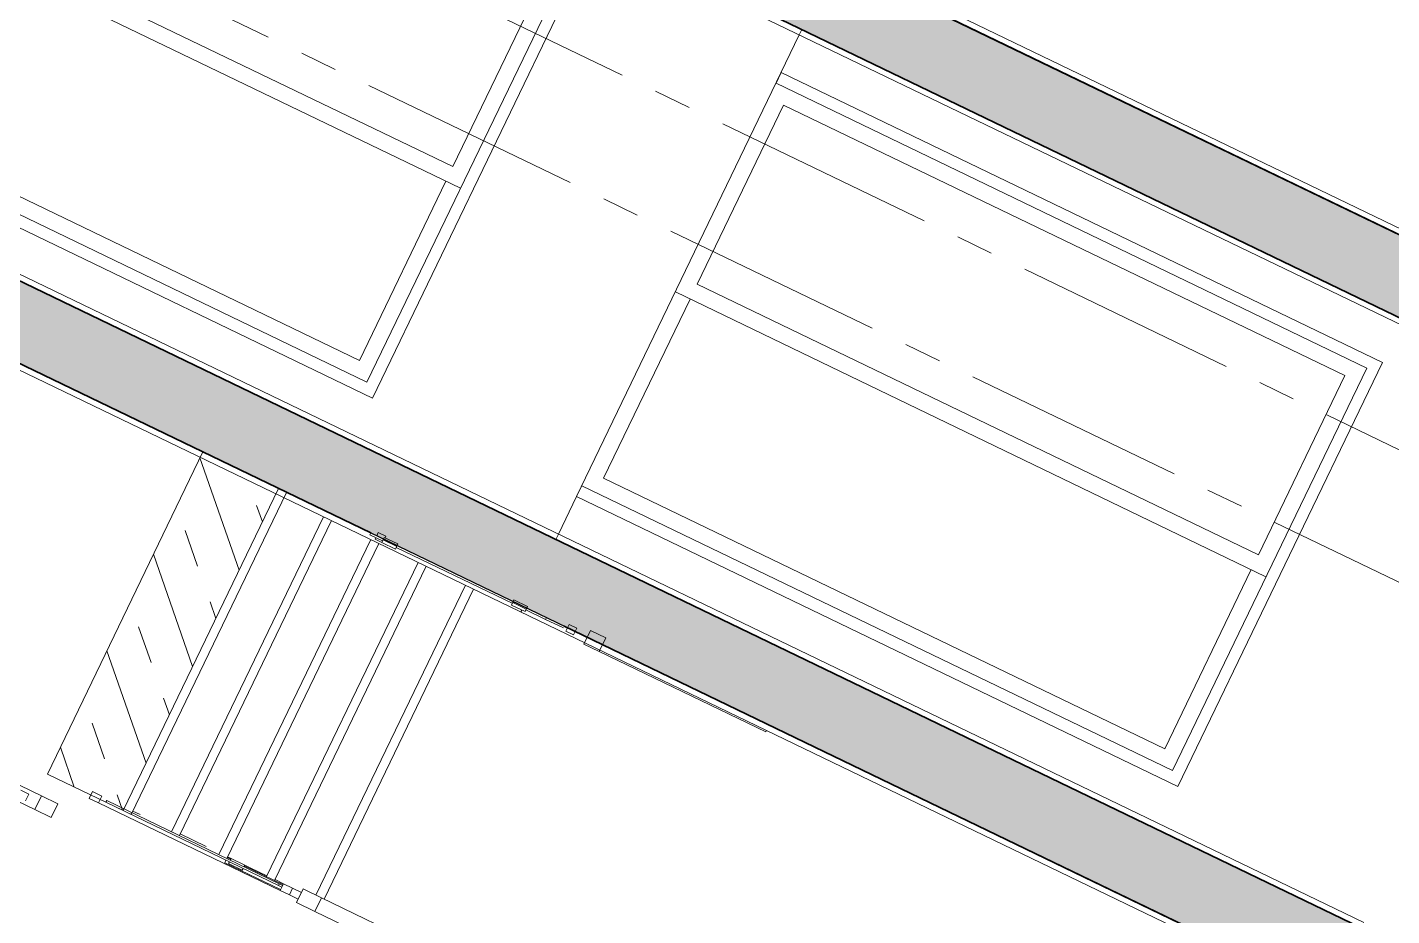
# Model space of a CAD drawing. Header units: millimetres. Extents: x 1373 to 40779, y 1939 to 6439.
# Drawn here: x 4862.5 to 4977, y 4574.2 to 4648.7 of the extents above; entities that cross this region are included whole.
import ezdxf

# ---------------------------------------------------------------- set-up
doc = ezdxf.new("R2010")
doc.units = ezdxf.units.MM
doc.linetypes.add('IMPORT-CENTER2', pattern=[112.5, 75, -12.5, 12.5, -12.5])
for name, color, linetype, lineweight in [('A-DETL', 6, 'Continuous', 30), ('A-DETL-GENF', 92, 'Continuous', 18), ('A-DOOR', 31, 'Continuous', 18), ('A-DOOR-FRAM', 31, 'Continuous', 18), ('A-FLOR-HRAL', 11, 'Continuous', 18), ('A-WALL', 20, 'Continuous', 9), ('A-WALL-FNSH', 113, 'Continuous', 18), ('HESAPLAMALAR', 2, 'Continuous', 30), ('S-GRID', 252, 'IMPORT-CENTER2', 5), ('S-STRS', 31, 'Continuous', 18)]:
    doc.layers.add(name, color=color, linetype=linetype, lineweight=lineweight)

# ---------------------------------------------------------------- blocks, each defined once
blk = doc.blocks.new('Sliding Door - 2 Panel _AUS_ - ASANSÖR-2002816-Schnitt 1')
at = {"layer": 'A-DOOR-FRAM'}
for p, q in [((-959.29, 254), (-1117.29, 254)), ((-1117.29, 254), (-1117.29, 30)), ((-959.29, 30), (-959.29, 254)), ((-1113.29, 30), (-1113.29, 250)), ((-1113.29, 250), (-963.29, 250)), ((-1035.54, 30), (-1035.54, 250)), ((-963.29, 250), (-963.29, 30)), ((-1107.79, 35.5), (-1107.79, 244.5)), ((-1107.79, 244.5), (-1041.04, 244.5)), ((-1041.04, 244.5), (-1041.04, 35.5)), ((-1035.54, 244.5), (-968.79, 244.5)), ((-968.79, 244.5), (-968.79, 35.5)), ((-1041.04, 35.5), (-1107.79, 35.5)), ((-968.79, 35.5), (-1035.54, 35.5)), ((-1117.29, 30), (-1113.29, 30)), ((-963.29, 30), (-959.29, 30))]:
    blk.add_line(p, q, dxfattribs=at)
blk = doc.blocks.new('A$C30a75ea0')
at = {"layer": 'A-DETL-GENF'}
h = blk.add_hatch(dxfattribs=at)
h.set_pattern_fill('ANSI33', color=153, style=0)
h.set_pattern_definition([(45, (-27770.17, 3654.365), (-4.490128, 4.490128), []), (45, (-27765.68, 3654.365), (-4.490128, 4.490128), [3.175, -1.5875])])
h.paths.add_polyline_path([(1940.75, 535.19), (1940.75, 2323.19), (2190.75, 2323.19), (2190.75, 2285.19), (2215.75, 2285.19), (2215.75, 2323.19), (2791.04, 2323.19), (2791.04, 2285.19), (2816.04, 2285.19), (2816.04, 2323.19), (2997.07, 2323.19), (2997.07, 2335.19), (2190.75, 2335.19), (1940.75, 2335.19), (1940.75, 2500.19), (1700.75, 2500.19), (1700.75, 2335.19), (601.03, 2335.19), (601.03, 2323.19), (731.03, 2323.19), (731.03, 2285.19), (756.03, 2285.19), (756.03, 2323.19), (1245.75, 2323.19), (1245.75, 2285.19), (1270.75, 2285.19), (1270.75, 2323.19), (1700.75, 2323.19), (1700.75, 2035.19), (630.76, 2035.19), (630.76, 2023.19), (731.03, 2023.19), (731.03, 1985.19), (756.03, 1985.19), (756.03, 2023.19), (1245.75, 2023.19), (1245.75, 1985.19), (1270.75, 1985.19), (1270.75, 2023.19), (1700.75, 2023.19), (1700.75, 1735.19), (630.76, 1735.19), (630.76, 1723.19), (731.03, 1723.19), (731.03, 1685.19), (756.03, 1685.19), (756.03, 1723.19), (1245.75, 1723.19), (1245.75, 1685.19), (1270.75, 1685.19), (1270.75, 1723.19), (1700.75, 1723.19), (1700.75, 1435.19), (630.76, 1435.19), (630.76, 1423.19), (731.03, 1423.19), (731.03, 1385.19), (756.03, 1385.19), (756.03, 1423.19), (1245.75, 1423.19), (1245.75, 1385.19), (1270.75, 1385.19), (1270.75, 1423.19), (1700.75, 1423.19), (1700.75, 1135.19), (630.76, 1135.19), (630.76, 1123.19), (731.03, 1123.19), (731.03, 1085.19), (756.03, 1085.19), (756.03, 1123.19), (1245.75, 1123.19), (1245.75, 1085.19), (1270.75, 1085.19), (1270.75, 1123.19), (1700.75, 1123.19), (1700.75, 835.19), (731.03, 835.19), (731.03, 805.19), (430.71, 805.19), (430.72, 535.19), (430.72, 505.19), (731.03, 505.19), (731.03, 475.19), (1700.75, 475.19), (1700.75, 345.19), (1940.75, 345.19), (1940.75, 475.19), (2816.04, 475.19), (2866.04, 475.19), (2866.04, 535.19), (2816.04, 535.19), (2816.04, 835.19), (2791.9, 835.19), (2190.75, 835.19), (2190.75, 785.19), (2215.75, 785.19), (2215.75, 823.19), (2791.9, 823.19), (2791.9, 535.19)])
h.paths.add_polyline_path([(1915.75, 385.19), (1725.75, 385.19), (1725.75, 535.19), (1725.75, 2485.19), (1915.75, 2485.19), (1915.75, 2035.19), (1915.75, 535.19)], flags=16)
h.paths.add_polyline_path([(1700.75, 535.19), (455.71, 535.19), (455.71, 790.56), (731.03, 790.56), (756.03, 789.56), (756.03, 823.19), (1245.75, 823.19), (1245.75, 785.19), (1270.75, 785.19), (1270.75, 823.19), (1700.75, 823.19)], flags=16)
at = {"layer": 'A-DETL'}
blk.add_line((1725.75, 2485.19), (1725.75, 535.19), dxfattribs=at)
for points in [[(1915.75, 535.19), (1915.75, 2035.19), (1915.75, 2485.19)], [(1700.75, 2035.19), (1700.75, 2323.19)], [(1940.75, 2323.19), (1940.75, 535.19)]]:
    blk.add_lwpolyline(points, dxfattribs=at)
at = {"layer": 'A-FLOR-HRAL'}
for p, q in [((1942.75, 2126.63), (1943.29, 2126.63)), ((1943.29, 2126.63), (1943.29, 2064.63)), ((2058.21, 2126.63), (2058.21, 2016.63)), ((2063.29, 2016.63), (2063.29, 2126.63)), ((1938.21, 2064.63), (1938.21, 2058.92)), ((1943.29, 2064.63), (1938.21, 2064.63)), ((1943.29, 2058.92), (1943.29, 2064.63)), ((1938.21, 2058.92), (1943.29, 2058.92)), ((1939.48, 2054.47), (1939.48, 2051.62)), ((1942.02, 2054.47), (1939.48, 2054.47)), ((1939.48, 2051.62), (1942.02, 2051.62)), ((1942.02, 2051.62), (1942.02, 2054.47)), ((1940.75, 2050.35), (1940.75, 2043.72)), ((1941.38, 2043.72), (1941.38, 2050.35)), ((1941.38, 2043.72), (1940.75, 2043.72)), ((1940.75, 2043.72), (1940.75, 2036.39)), ((1941.38, 2036.39), (1941.38, 2043.72)), ((1940.11, 2036.39), (1940.11, 2031.31)), ((1940.11, 2036.39), (1942.02, 2036.39)), ((1942.02, 2031.31), (1942.02, 2036.39)), ((1940.11, 2031.31), (1942.02, 2031.31)), ((1940.75, 2031.31), (1940.75, 1988.11)), ((1941.38, 1988.11), (1941.38, 2031.31)), ((2063.29, 2016.63), (2058.21, 2016.63)), ((2058.21, 2016.63), (2058.21, 2009.76)), ((2063.29, 2009.76), (2063.29, 2016.63)), ((2058.21, 2009.76), (2063.29, 2009.76)), ((2059.48, 2009.76), (2059.48, 2006.47)), ((2062.02, 2006.47), (2062.02, 2009.76)), ((2062.02, 2006.47), (2059.48, 2006.47)), ((2059.48, 2006.47), (2059.48, 2003.03)), ((2062.02, 2003.03), (2062.02, 2006.47)), ((2059.48, 2003.03), (2059.48, 1999.9)), ((2059.48, 2003.03), (2062.02, 2003.03)), ((2059.8, 2003.03), (2059.8, 1988.61)), ((2060.11, 2001.76), (2060.11, 2003.03)), ((2060.11, 2001.76), (2060.11, 1937.51)), ((2060.75, 2001.76), (2060.11, 2001.76)), ((2060.75, 2003.03), (2060.75, 2001.76)), ((2060.75, 1937.51), (2060.75, 2001.76)), ((2061.7, 1982.25), (2061.7, 2003.03)), ((2062.02, 1935.35), (2062.02, 2003.03)), ((2059.48, 1996.9), (2059.48, 1990.93)), ((1940.11, 1988.11), (1940.11, 1983.03)), ((1940.11, 1988.11), (1942.02, 1988.11)), ((1942.02, 1983.03), (1942.02, 1988.11)), ((2059.48, 1988.62), (2059.48, 1990.93)), ((2059.8, 1990.93), (2059.48, 1990.93)), ((2060.11, 1988.62), (2059.48, 1988.62)), ((2059.48, 1988.62), (2059.48, 1983.54)), ((2061.38, 1988.62), (2060.75, 1988.62)), ((2061.38, 1983.54), (2061.38, 1988.62)), ((1939.48, 1983.35), (1939.48, 1980.5)), ((1940.11, 1983.35), (1939.48, 1983.35)), ((1940.11, 1983.03), (1942.02, 1983.03)), ((1940.75, 1983.03), (1940.75, 1978.31)), ((1941.38, 1978.31), (1941.38, 1983.03)), ((1942.02, 1980.5), (1942.02, 1983.03)), ((2059.48, 1983.54), (2059.48, 1982.25)), ((2059.48, 1983.54), (2060.11, 1983.54)), ((2059.8, 1983.54), (2059.8, 1982.25)), ((2060.75, 1983.54), (2061.38, 1983.54)), ((2060.75, 1982.25), (2061.7, 1982.25)), ((1939.48, 1980.5), (1940.75, 1980.5)), ((1940.75, 1978.31), (1941.38, 1978.31)), ((1941.38, 1980.5), (1942.02, 1980.5)), ((2059.48, 1974.31), (2059.48, 1964.6)), ((2059.48, 1949.72), (2059.48, 1946.96)), ((2060.11, 1937.51), (2060.75, 1937.51)), ((2062.02, 1935.35), (2059.48, 1935.35)), ((2059.48, 1935.35), (2059.48, 1931.91)), ((2059.48, 1931.91), (2062.02, 1931.91)), ((2062.02, 1931.91), (2062.02, 1935.35)), ((2073.29, 1923.22), (2068.21, 1923.22)), ((2068.21, 1923.22), (2068.21, 1917.15)), ((2073.29, 1917.15), (2073.29, 1923.22)), ((2068.21, 1917.15), (2068.21, 1838.21)), ((2068.21, 1917.15), (2073.29, 1917.15)), ((2073.29, 1917.15), (2073.29, 1838.21)), ((2072.02, 1913.06), (2069.48, 1913.06)), ((2069.48, 1913.06), (2069.48, 1910.02))]:
    blk.add_line(p, q, dxfattribs=at)
at = {"layer": 'A-FLOR-HRAL', "linetype": 'Continuous'}
for p, q in [((1941.07, 2031.31), (1941.07, 2036.39)), ((1941.07, 1983.03), (1941.07, 1988.11))]:
    blk.add_line(p, q, dxfattribs=at)
at = {"layer": 'A-WALL', "lineweight": 35}
for p, q in [((1725.75, 2335.19), (1725.75, 535.19)), ((1915.75, 535.19), (1915.75, 2335.19)), ((1700.75, 2323.19), (1700.75, 2035.19)), ((1940.75, 2050.35), (1940.75, 2323.19)), ((1940.75, 1765.18), (1940.75, 1978.31))]:
    blk.add_line(p, q, dxfattribs=at)
at = {"layer": 'A-WALL'}
for p, q in [((1741.75, 2035.19), (1741.75, 2259.19)), ((1741.75, 2259.19), (1899.75, 2259.19)), ((1899.75, 2259.19), (1899.75, 2035.19)), ((1727.75, 2035.19), (1899.75, 2035.19)), ((1899.75, 2035.19), (1913.75, 2035.19)), ((1741.75, 1959.19), (1899.75, 1959.19)), ((1899.75, 1959.19), (1899.75, 1735.19))]:
    blk.add_line(p, q, dxfattribs=at)
at = {"layer": 'A-WALL-FNSH', "color": 7, "lineweight": 9}
for p, q in [((1727.75, 535.19), (1727.75, 2335.19)), ((1913.75, 2335.19), (1913.75, 535.19)), ((1698.75, 2323.19), (1698.75, 2035.19)), ((1942.75, 535.19), (1942.75, 2323.19)), ((1727.75, 2035.19), (1725.75, 2035.19)), ((1915.75, 2035.19), (1913.75, 2035.19)), ((1942.75, 2035.19), (1942.02, 2035.19))]:
    blk.add_line(p, q, dxfattribs=at)
at = {"layer": 'S-GRID', "lineweight": 18}
for p, q in [((1700.75, 0), (1700.75, 3015.89)), ((1765.75, 0), (1765.75, 3015.89)), ((1805.81, 0), (1805.81, 3015.89)), ((1940.75, 0), (1940.75, 3015.89))]:
    blk.add_line(p, q, dxfattribs=at)
at = {"layer": 'S-STRS'}
for p, q in [((1942.75, 2017.55), (2058.21, 2017.55)), ((2058.21, 2014.55), (1942.75, 2014.55)), ((1942.75, 1999.9), (2059.8, 1999.9)), ((2059.8, 1996.9), (1942.75, 1996.9)), ((1942.75, 1982.25), (2060.11, 1982.25)), ((2060.11, 1979.25), (1942.75, 1979.25)), ((1942.75, 1964.6), (2060.11, 1964.6)), ((2060.11, 1961.6), (1942.75, 1961.6)), ((2060.75, 1946.96), (1940.75, 1946.96)), ((1940.75, 1946.96), (1940.75, 1943.96)), ((2060.75, 1943.96), (2060.75, 1946.96)), ((2060.75, 1943.96), (1940.75, 1943.96)), ((1940.75, 1943.96), (1940.75, 1915.73)), ((1940.75, 1943.96), (2060.75, 1943.96)), ((2060.75, 1915.73), (2060.75, 1943.96)), ((1940.75, 1915.73), (2060.75, 1915.73))]:
    blk.add_line(p, q, dxfattribs=at)
at = {"layer": 'S-STRS', "linetype": 'Continuous'}
for p, q in [((1942.95, 1915.73), (1971.18, 1943.96)), ((1949.06, 1939.8), (1953.22, 1943.96)), ((1978.87, 1915.73), (2007.1, 1943.96)), ((1984.98, 1939.8), (1989.14, 1943.96)), ((2014.79, 1915.73), (2043.02, 1943.96)), ((2020.9, 1939.8), (2025.06, 1943.96)), ((2056.82, 1939.8), (2060.75, 1943.72)), ((1967.02, 1921.84), (1976, 1930.82)), ((2002.94, 1921.84), (2011.92, 1930.82)), ((2038.86, 1921.84), (2047.84, 1930.82)), ((2050.71, 1915.73), (2060.75, 1925.76))]:
    blk.add_line(p, q, dxfattribs=at)
at = {"layer": 'A-DOOR'}
for p in [(2859.04, 2005.19), (2859.04, 1705.19)]:
    blk.add_blockref('Sliding Door - 2 Panel _AUS_ - ASANSÖR-2002816-Schnitt 1', p, dxfattribs=at)

msp = doc.modelspace()

# ---------------------------------------------------------------- block references
at = {"layer": 'HESAPLAMALAR', "color": 4, "xscale": 0.2499999999999999, "yscale": 0.2499999999999999, "zscale": 0.2499999999999999, "rotation": 244.2513197565932}
msp.add_blockref('A$C30a75ea0', (4656.66, 5258.15), dxfattribs=at)

doc.saveas('drawing.dxf')
